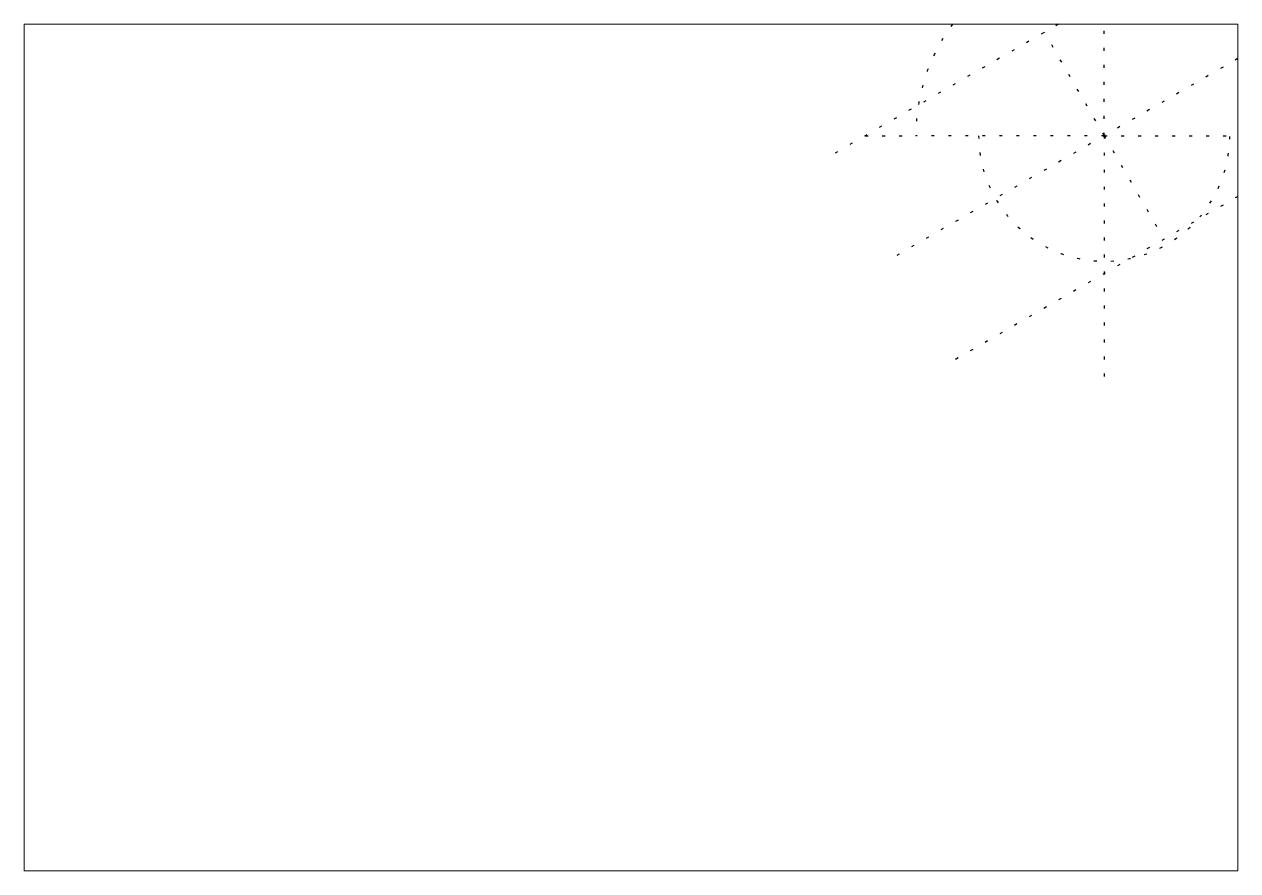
# Paper-space layout '布局1' of a CAD drawing. Header units: millimetres. Extents: x 0 to 288, y 1 to 202.
# The model-space entities are those that its viewports show. They can reach past a viewport. Long polylines and large blocks are cut down to what shows.
import ezdxf

# ---------------------------------------------------------------- set-up
doc = ezdxf.new("R2010")
doc.units = ezdxf.units.MM
doc.header["$LTSCALE"] = 2
doc.linetypes.add('DOT', pattern=[0.25, 0, -0.25])

msp = doc.modelspace()

# ---------------------------------------------------------------- linework, layer by layer
at = {"linetype": 'DOT'}
for p, q in [((2916.477, 1982.581), (2916.477, 2400.251)), ((3081.118, 2297.413), (2481.815, 1951.405)), ((2916.477, 1982.581), (2821.311, 2147.413)), ((3176.285, 2132.581), (2576.981, 1786.573)), ((2535.813, 1982.581), (2616.477, 1982.581)), ((2916.477, 1982.581), (2616.477, 1982.581)), ((3297.141, 1982.581), (2672.147, 1621.74)), ((2916.477, 1982.581), (3216.477, 1982.581)), ((2916.477, 1982.581), (2916.477, 1583.703)), ((2916.477, 1982.581), (3011.643, 1817.748))]:
    msp.add_line(p, q, dxfattribs=at)
for radius, start, end in [(300, 0, 180), (200, 180, 0)]:
    msp.add_arc((2916.477, 1982.581), radius, start, end, dxfattribs=at)

psp = doc.layouts.new('布局1')

# ---------------------------------------------------------------- viewports
at = {"layer": '0'}
psp.add_viewport(center=(143.89, 101.22), size=(287.72, 200.8152), view_center_point=(2162.74, 1485.631), view_height=1349.0563, dxfattribs=at)

doc.saveas('drawing.dxf')
